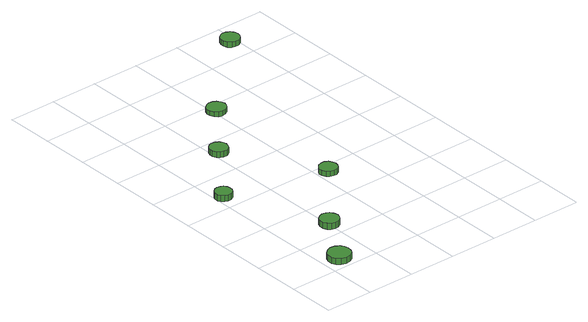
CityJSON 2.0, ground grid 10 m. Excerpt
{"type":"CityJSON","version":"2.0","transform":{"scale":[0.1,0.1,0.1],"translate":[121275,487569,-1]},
"CityObjects":{
"tree1":{"type":"SolitaryVegetationObject","attributes":{"function":"something"},"geometry":[{"type":"MultiSurface","lod":"1","boundaries":[[[0,1,2,3,4,5,6,7,8,9,10,11,12,13,14]],[[15,16,17,18,19,20,21,22,23,24,25,26,27,28,29]],[[0,29,28,1]],[[1,28,27,2]],[[2,27,26,3]],[[3,26,25,4]],[[4,25,24,5]],[[5,24,23,6]],[[6,23,22,7]],[[7,22,21,8]],[[8,21,20,9]],[[9,20,19,10]],[[10,19,18,11]],[[11,18,17,12]],[[12,17,16,13]],[[13,16,15,14]],[[14,15,29,0]]]}]},
"tree2":{"type":"SolitaryVegetationObject","attributes":{"function":"something"},"geometry":[{"type":"MultiSurface","lod":"1","boundaries":[[[30,31,32,33,34,35,36,37,38,39,40,41,42,43,44]],[[45,46,47,48,49,50,51,52,53,54,55,56,57,58,59]],[[30,59,58,31]],[[31,58,57,32]],[[32,57,56,33]],[[33,56,55,34]],[[34,55,54,35]],[[35,54,53,36]],[[36,53,52,37]],[[37,52,51,38]],[[38,51,50,39]],[[39,50,49,40]],[[40,49,48,41]],[[41,48,47,42]],[[42,47,46,43]],[[43,46,45,44]],[[44,45,59,30]]]}]},
"tree3":{"type":"SolitaryVegetationObject","attributes":{"function":"something"},"geometry":[{"type":"MultiSurface","lod":"1","boundaries":[[[60,61,62,63,64,65,66,67,68,69,70,71,72,73,74]],[[75,76,77,78,79,80,81,82,83,84,85,86,87,88,89]],[[60,89,88,61]],[[61,88,87,62]],[[62,87,86,63]],[[63,86,85,64]],[[64,85,84,65]],[[65,84,83,66]],[[66,83,82,67]],[[67,82,81,68]],[[68,81,80,69]],[[69,80,79,70]],[[70,79,78,71]],[[71,78,77,72]],[[72,77,76,73]],[[73,76,75,74]],[[74,75,89,60]]]}]},
"tree4":{"type":"SolitaryVegetationObject","attributes":{"function":"something"},"geometry":[{"type":"MultiSurface","lod":"1","boundaries":[[[90,91,92,93,94,95,96,97,98,99,100,101,102,103,104]],[[105,106,107,108,109,110,111,112,113,114,115,116,117,118,119]],[[90,119,118,91]],[[91,118,117,92]],[[92,117,116,93]],[[93,116,115,94]],[[94,115,114,95]],[[95,114,113,96]],[[96,113,112,97]],[[97,112,111,98]],[[98,111,110,99]],[[99,110,109,100]],[[100,109,108,101]],[[101,108,107,102]],[[102,107,106,103]],[[103,106,105,104]],[[104,105,119,90]]]}]},
"tree5":{"type":"SolitaryVegetationObject","attributes":{"function":"something"},"geometry":[{"type":"MultiSurface","lod":"1","boundaries":[[[120,121,122,123,124,125,126,127,128,129,130,131,132,133,134]],[[135,136,137,138,139,140,141,142,143,144,145,146,147,148,149]],[[120,149,148,121]],[[121,148,147,122]],[[122,147,146,123]],[[123,146,145,124]],[[124,145,144,125]],[[125,144,143,126]],[[126,143,142,127]],[[127,142,141,128]],[[128,141,140,129]],[[129,140,139,130]],[[130,139,138,131]],[[131,138,137,132]],[[132,137,136,133]],[[133,136,135,134]],[[134,135,149,120]]]}]},
"tree6":{"type":"SolitaryVegetationObject","attributes":{"function":"something"},"geometry":[{"type":"MultiSurface","lod":"1","boundaries":[[[150,151,152,153,154,155,156,157,158,159,160,161,162,163,164]],[[165,166,167,168,169,170,171,172,173,174,175,176,177,178,179]],[[150,179,178,151]],[[151,178,177,152]],[[152,177,176,153]],[[153,176,175,154]],[[154,175,174,155]],[[155,174,173,156]],[[156,173,172,157]],[[157,172,171,158]],[[158,171,170,159]],[[159,170,169,160]],[[160,169,168,161]],[[161,168,167,162]],[[162,167,166,163]],[[163,166,165,164]],[[164,165,179,150]]]}]},
"tree7":{"type":"SolitaryVegetationObject","attributes":{"function":"something"},"geometry":[{"type":"MultiSurface","lod":"1","boundaries":[[[180,181,182,183,184,185,186,187,188,189,190,191,192,193,194]],[[195,196,197,198,199,200,201,202,203,204,205,206,207,208,209]],[[180,209,208,181]],[[181,208,207,182]],[[182,207,206,183]],[[183,206,205,184]],[[184,205,204,185]],[[185,204,203,186]],[[186,203,202,187]],[[187,202,201,188]],[[188,201,200,189]],[[189,200,199,190]],[[190,199,198,191]],[[191,198,197,192]],[[192,197,196,193]],[[193,196,195,194]],[[194,195,209,180]]]}]}
},
"vertices":[
[59,30,20],[57,39,20],[52,47,20],[43,52,20],[34,53,20],[25,50,20],[17,43,20],[13,35,20],[13,25,20],[17,16,20],[25,10,20],[34,7,20],[43,8,20],[52,12,20],[57,20,20],[57,20,7],[52,12,7],[43,8,7],[34,7,7],[25,10,7],[17,16,7],[13,25,7],[13,35,7],[17,43,7],[25,50,7],[34,53,7],[43,52,7],[52,47,7],[57,39,7],[59,30,7],
[34,337,19],[33,344,19],[29,350,19],[23,353,19],[15,354,19],[9,352,19],[3,347,19],[0,341,19],[0,333,19],[3,327,19],[9,322,19],[15,320,19],[23,321,19],[29,324,19],[33,330,19],[33,330,6],[29,324,6],[23,321,6],[15,320,6],[9,322,6],[3,327,6],[0,333,6],[0,341,6],[3,347,6],[9,352,6],[15,354,6],[23,353,6],[29,350,6],[33,344,6],[34,337,6],
[123,136,19],[121,144,19],[116,151,19],[109,155,19],[101,156,19],[93,153,19],[87,148,19],[84,140,19],[84,132,19],[87,125,19],[93,119,19],[101,117,19],[109,117,19],[116,121,19],[121,128,19],[121,128,6],[116,121,6],[109,117,6],[101,117,6],[93,119,6],[87,125,6],[84,132,6],[84,140,6],[87,148,6],[93,153,6],[101,156,6],[109,155,6],[116,151,6],[121,144,6],[123,136,6],
[133,464,18],[131,472,18],[127,478,18],[120,482,18],[112,483,18],[105,481,18],[99,475,18],[96,468,18],[96,460,18],[99,453,18],[105,448,18],[112,446,18],[120,446,18],[127,450,18],[131,457,18],[131,457,6],[127,450,6],[120,446,6],[112,446,6],[105,448,6],[99,453,6],[96,460,6],[96,468,6],[99,475,6],[105,481,6],[112,483,6],[120,482,6],[127,478,6],[131,472,6],[133,464,6],
[241,280,18],[239,287,18],[235,294,18],[228,298,18],[221,298,18],[213,296,18],[208,291,18],[204,284,18],[204,276,18],[208,269,18],[213,264,18],[221,262,18],[228,262,18],[235,266,18],[239,272,18],[239,272,7],[235,266,7],[228,262,7],[221,262,7],[213,264,7],[208,269,7],[204,276,7],[204,284,7],[208,291,7],[213,296,7],[221,298,7],[228,298,7],[235,294,7],[239,287,7],[241,280,7],
[226,578,17],[224,586,17],[219,593,17],[212,597,17],[204,598,17],[196,595,17],[190,590,17],[187,582,17],[187,574,17],[190,567,17],[196,561,17],[204,559,17],[212,560,17],[219,564,17],[224,570,17],[224,570,7],[219,564,7],[212,560,7],[204,559,7],[196,561,7],[190,567,7],[187,574,7],[187,582,7],[190,590,7],[196,595,7],[204,598,7],[212,597,7],[219,593,7],[224,586,7],[226,578,7],
[406,752,18],[404,760,18],[399,766,18],[392,770,18],[384,771,18],[377,768,18],[371,763,18],[368,756,18],[368,748,18],[371,740,18],[377,735,18],[384,733,18],[392,733,18],[399,737,18],[404,744,18],[404,744,7],[399,737,7],[392,733,7],[384,733,7],[377,735,7],[371,740,7],[368,748,7],[368,756,7],[371,763,7],[377,768,7],[384,771,7],[392,770,7],[399,766,7],[404,760,7],[406,752,7]
]}
